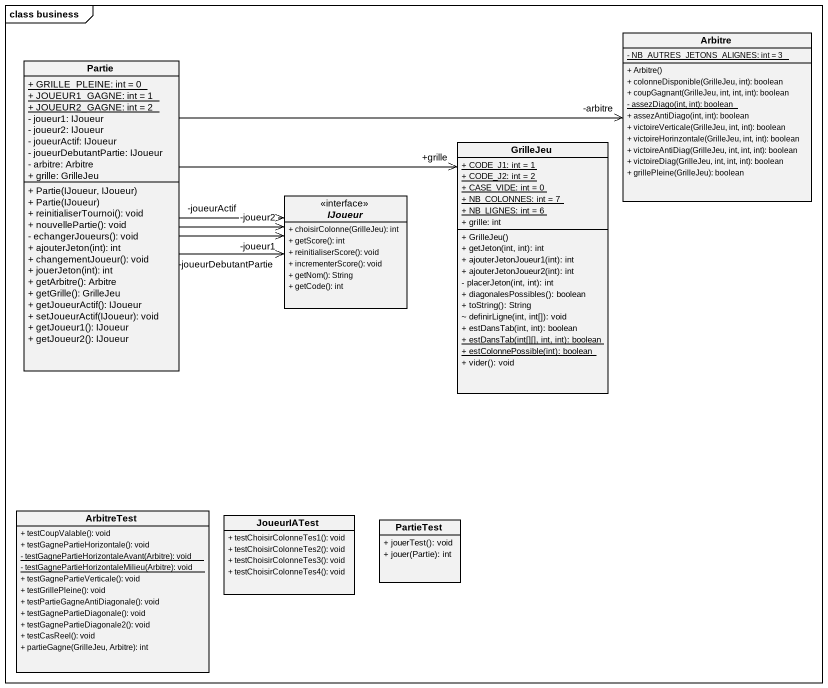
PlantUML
@startuml
mainframe class business
hide circle
hide empty members
skinparam classAttributeIconSize 0
class Arbitre {
  {static} - NB_AUTRES_JETONS_ALIGNES: int = 3
  + Arbitre()
  + colonneDisponible(GrilleJeu, int): boolean
  + coupGagnant(GrilleJeu, int, int, int): boolean
  {static} - assezDiago(int, int): boolean
  + assezAntiDiago(int, int): boolean
  + victoireVerticale(GrilleJeu, int, int): boolean
  + victoireHorinzontale(GrilleJeu, int, int): boolean
  + victoireAntiDiag(GrilleJeu, int, int, int): boolean
  + victoireDiag(GrilleJeu, int, int, int): boolean
  + grillePleine(GrilleJeu): boolean
}
class Partie {
  {static} + GRILLE_PLEINE: int = 0
  {static} + JOUEUR1_GAGNE: int = 1
  {static} + JOUEUR2_GAGNE: int = 2
  - joueur1: IJoueur
  - joueur2: IJoueur
  - joueurActif: IJoueur
  - joueurDebutantPartie: IJoueur
  - arbitre: Arbitre
  + grille: GrilleJeu
  + Partie(IJoueur, IJoueur)
  + Partie(IJoueur)
  + reinitialiserTournoi(): void
  + nouvellePartie(): void
  - echangerJoueurs(): void
  + ajouterJeton(int): int
  + changementJoueur(): void
  + jouerJeton(int): int
  + getArbitre(): Arbitre
  + getGrille(): GrilleJeu
  + getJoueurActif(): IJoueur
  + setJoueurActif(IJoueur): void
  + getJoueur1(): IJoueur
  + getJoueur2(): IJoueur
}
class GrilleJeu {
  {static} + CODE_J1: int = 1
  {static} + CODE_J2: int = 2
  {static} + CASE_VIDE: int = 0
  {static} + NB_COLONNES: int = 7
  {static} + NB_LIGNES: int = 6
  + grille: int
  + GrilleJeu()
  + getJeton(int, int): int
  + ajouterJetonJoueur1(int): int
  + ajouterJetonJoueur2(int): int
  - placerJeton(int, int): int
  + diagonalesPossibles(): boolean
  + toString(): String
  ~ definirLigne(int, int[]): void
  + estDansTab(int, int): boolean
  {static} + estDansTab(int[][], int, int): boolean
  {static} + estColonnePossible(int): boolean
  + vider(): void
}
interface IJoueur <<interface>> {
  + choisirColonne(GrilleJeu): int
  + getScore(): int
  + reinitialiserScore(): void
  + incrementerScore(): void
  + getNom(): String
  + getCode(): int
}
class ArbitreTest {
  + testCoupValable(): void
  + testGagnePartieHorizontale(): void
  {static} - testGagnePartieHorizontaleAvant(Arbitre): void
  {static} - testGagnePartieHorizontaleMilieu(Arbitre): void
  + testGagnePartieVerticale(): void
  + testGrillePleine(): void
  + testPartieGagneAntiDiagonale(): void
  + testGagnePartieDiagonale(): void
  + testGagnePartieDiagonale2(): void
  + testCasReel(): void
  + partieGagne(GrilleJeu, Arbitre): int
}
class JoueurIATest {
  + testChoisirColonneTes1(): void
  + testChoisirColonneTes2(): void
  + testChoisirColonneTes3(): void
  + testChoisirColonneTes4(): void
}
class PartieTest {
  + jouerTest(): void
  + jouer(Partie): int
}
Partie -right-> "-arbitre" Arbitre
Partie -right-> "+grille" GrilleJeu
Partie -right-> "-joueur1" IJoueur
Partie -right-> "-joueur2" IJoueur
Partie -right-> "-joueurActif" IJoueur
Partie -right-> "-joueurDebutantPartie" IJoueur
@enduml
